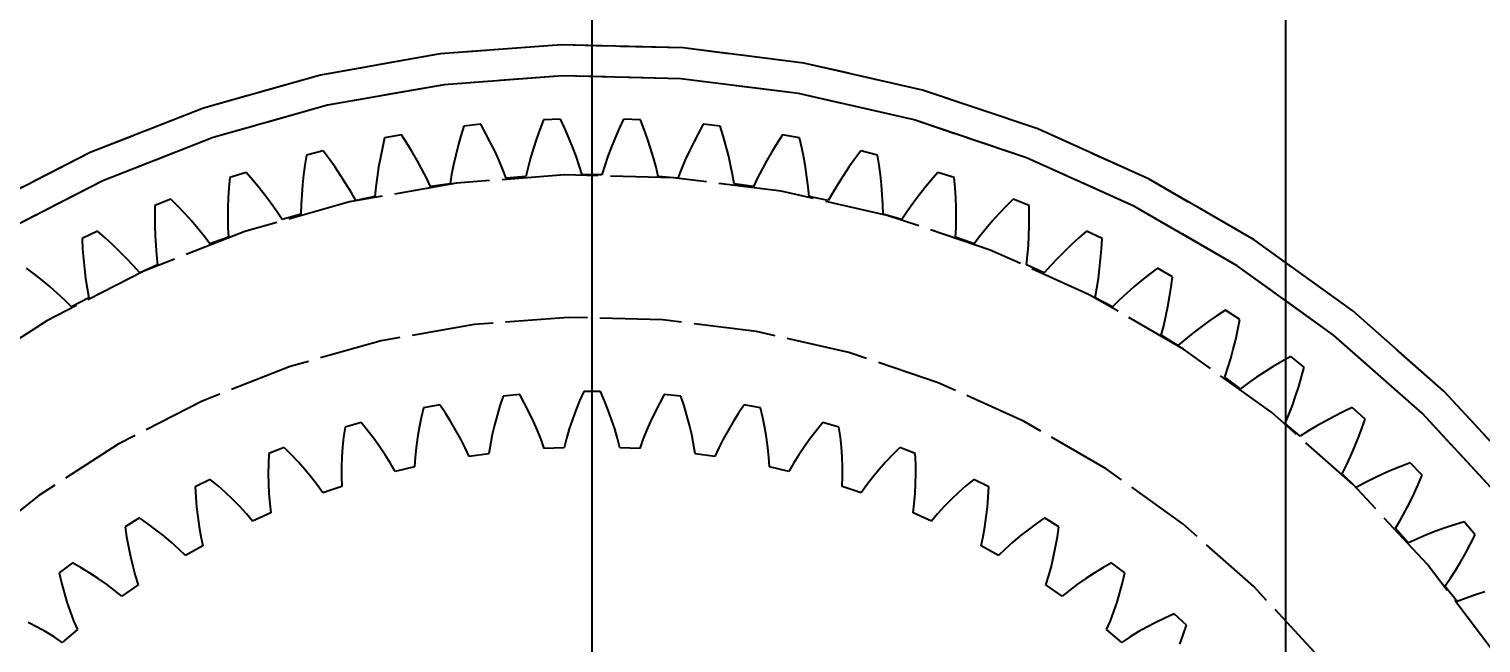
# Model space of a CAD drawing. Header units: millimetres. Extents: x -9 to 221, y -53 to 198.
# Drawn here: x 13.89 to 43.19, y 160.25 to 172.64 of the extents above; entities that cross this region are included whole.
import ezdxf

# ---------------------------------------------------------------- set-up
doc = ezdxf.new("R2010")
doc.units = ezdxf.units.MM
doc.linetypes.add('DASHED', pattern=[1.524, 1.27, -0.254])
for name, color, linetype in [('DIMS', 3, 'CONTINUOUS'), ('HIDDEN', 8, 'DASHED'), ('VISIBLE', 7, 'CONTINUOUS')]:
    doc.layers.add(name, color=color, linetype=linetype)
doc.styles.add('OpenSansCondensed-Light', font='OpenSansCondensed-Light.ttf')
doc.dimstyles.new('EZDXF', dxfattribs={"dimtxt": 0.25, "dimasz": 0.175, "dimexe": 0.375, "dimexo": 0.125, "dimgap": 0.1, "dimtad": 1, "dimlfac": 100, "dimzin": 12, "dimdsep": 46, "dimtxsty": 'OpenSansCondensed-Light', "dimblk": 'ARCHTICK', "dimcen": 2.5, "dimazin": 3, "dimtfac": 0.5, "dimtmove": 2, "dimatfit": 3})

# ---------------------------------------------------------------- blocks, each defined once
blk = doc.blocks.new('_ARCHTICK')
at = {"color": 0, "linetype": 'BYBLOCK', "const_width": 0.15}
blk.add_lwpolyline([(-0.5, -0.5), (0.5, 0.5)], dxfattribs=at)

msp = doc.modelspace()

# ---------------------------------------------------------------- linework, layer by layer
at = {"layer": 'HIDDEN'}
for points in [[(49.875, 147.7), (49.75263, 150.15186), (49.38675, 152.57935), (48.78098, 154.95835), (47.94135, 157.26521), (46.87621, 159.477), (45.59613, 161.57176), (44.11384, 163.52864), (42.44408, 165.32822), (40.60344, 166.9526), (38.6102, 168.38564), (36.48419, 169.61309), (34.24652, 170.62277), (31.91945, 171.40462), (29.52609, 171.95089), (27.09023, 172.25614), (24.63608, 172.31735), (22.18804, 172.13389), (19.77042, 171.7076), (17.40727, 171.04271), (15.12206, 170.14583), (12.9375, 169.02588)], [(49.25, 147.7), (49.13074, 150.08963), (48.77414, 152.45551), (48.18375, 154.77412), (47.36543, 157.02244), (46.32732, 159.1781), (45.07973, 161.21968), (43.63507, 163.1269), (42.00768, 164.8808), (40.21376, 166.46396), (38.27111, 167.86062), (36.19906, 169.05692), (34.01818, 170.04097), (31.75017, 170.80298), (29.41756, 171.33539), (27.04352, 171.63289), (24.65166, 171.69254), (22.26575, 171.51374), (19.9095, 171.09827), (17.60632, 170.45026), (15.37911, 169.57614), (13.25, 168.48461)], [(49.25, 147.7), (49.13074, 150.08963), (48.77414, 152.45551), (48.18375, 154.77412), (47.36543, 157.02244), (46.32732, 159.1781), (45.07973, 161.21968), (43.63507, 163.1269), (42.00768, 164.8808), (40.21376, 166.46396), (38.27111, 167.86062), (36.19906, 169.05692), (34.01818, 170.04097), (31.75017, 170.80298), (29.41756, 171.33539), (27.04352, 171.63289), (24.65166, 171.69254), (22.26575, 171.51374), (19.9095, 171.09827), (17.60632, 170.45026), (15.37911, 169.57614), (13.25, 168.48461)], [(49.25, 147.7), (49.13074, 150.08963), (48.77414, 152.45551), (48.18375, 154.77412), (47.36543, 157.02244), (46.32732, 159.1781), (45.07973, 161.21968), (43.63507, 163.1269), (42.00768, 164.8808), (40.21376, 166.46396), (38.27111, 167.86062), (36.19906, 169.05692), (34.01818, 170.04097), (31.75017, 170.80298), (29.41756, 171.33539), (27.04352, 171.63289), (24.65166, 171.69254), (22.26575, 171.51374), (19.9095, 171.09827), (17.60632, 170.45026), (15.37911, 169.57614), (13.25, 168.48461)], [(22.66074, 170.67959), (22.6016, 170.48409)], [(22.66074, 170.67959), (22.6016, 170.48409)], [(23.00496, 170.71576), (22.66074, 170.67959)], [(23.00496, 170.71576), (22.66074, 170.67959)], [(23.10344, 170.53684), (23.00496, 170.71576)], [(23.10344, 170.53684), (23.00496, 170.71576)], [(24.19739, 170.61334), (24.12971, 170.4224)], [(24.19739, 170.61334), (24.12971, 170.4224)], [(24.27002, 170.80423), (24.19739, 170.61334)], [(24.27002, 170.80423), (24.19739, 170.61334)], [(24.61592, 170.81631), (24.27002, 170.80423)], [(24.61592, 170.81631), (24.27002, 170.80423)], [(24.70169, 170.63095), (24.61592, 170.81631)], [(24.70169, 170.63095), (24.61592, 170.81631)], [(24.78253, 170.4452), (24.70169, 170.63095)], [(24.78253, 170.4452), (24.70169, 170.63095)], [(25.79831, 170.63095), (25.71747, 170.4452)], [(25.79831, 170.63095), (25.71747, 170.4452)], [(25.88408, 170.81631), (25.79831, 170.63095)], [(25.88408, 170.81631), (25.79831, 170.63095)], [(26.22998, 170.80423), (25.88408, 170.81631)], [(26.22998, 170.80423), (25.88408, 170.81631)], [(26.30261, 170.61334), (26.22998, 170.80423)], [(26.30261, 170.61334), (26.22998, 170.80423)], [(26.37029, 170.4224), (26.30261, 170.61334)], [(26.37029, 170.4224), (26.30261, 170.61334)], [(27.49504, 170.71576), (27.39656, 170.53684)], [(27.49504, 170.71576), (27.39656, 170.53684)], [(27.83926, 170.67959), (27.49504, 170.71576)], [(27.83926, 170.67959), (27.49504, 170.71576)], [(27.8984, 170.48409), (27.83926, 170.67959)], [(27.8984, 170.48409), (27.83926, 170.67959)], [(21.06407, 170.44299), (21.01872, 170.24385)], [(21.06407, 170.44299), (21.01872, 170.24385)], [(21.40493, 170.50309), (21.06407, 170.44299)], [(21.40493, 170.50309), (21.06407, 170.44299)], [(21.51565, 170.33147), (21.40493, 170.50309)], [(21.51565, 170.33147), (21.40493, 170.50309)], [(21.62156, 170.15878), (21.51565, 170.33147)], [(21.62156, 170.15878), (21.51565, 170.33147)], [(22.5474, 170.2889), (22.49832, 170.09408)], [(22.5474, 170.2889), (22.49832, 170.09408)], [(22.6016, 170.48409), (22.5474, 170.2889)], [(22.6016, 170.48409), (22.5474, 170.2889)], [(23.19704, 170.35718), (23.10344, 170.53684)], [(23.19704, 170.35718), (23.10344, 170.53684)], [(23.28556, 170.17682), (23.19704, 170.35718)], [(23.28556, 170.17682), (23.19704, 170.35718)], [(24.12971, 170.4224), (24.06715, 170.23147)], [(24.12971, 170.4224), (24.06715, 170.23147)], [(24.85825, 170.2591), (24.78253, 170.4452)], [(24.85825, 170.2591), (24.78253, 170.4452)], [(24.92863, 170.07269), (24.85825, 170.2591)], [(24.92863, 170.07269), (24.85825, 170.2591)], [(25.64175, 170.2591), (25.57137, 170.07269)], [(25.64175, 170.2591), (25.57137, 170.07269)], [(25.71747, 170.4452), (25.64175, 170.2591)], [(25.71747, 170.4452), (25.64175, 170.2591)], [(26.43285, 170.23147), (26.37029, 170.4224)], [(26.43285, 170.23147), (26.37029, 170.4224)], [(27.30296, 170.35718), (27.21444, 170.17682)], [(27.30296, 170.35718), (27.21444, 170.17682)], [(27.39656, 170.53684), (27.30296, 170.35718)], [(27.39656, 170.53684), (27.30296, 170.35718)], [(27.9526, 170.2889), (27.8984, 170.48409)], [(27.9526, 170.2889), (27.8984, 170.48409)], [(28.00168, 170.09408), (27.9526, 170.2889)], [(28.00168, 170.09408), (27.9526, 170.2889)], [(28.98435, 170.33147), (28.87844, 170.15878)], [(28.98435, 170.33147), (28.87844, 170.15878)], [(29.09507, 170.50309), (28.98435, 170.33147)], [(29.09507, 170.50309), (28.98435, 170.33147)], [(29.43593, 170.44299), (29.09507, 170.50309)], [(29.43593, 170.44299), (29.09507, 170.50309)], [(29.48128, 170.24385), (29.43593, 170.44299)], [(29.48128, 170.24385), (29.43593, 170.44299)], [(19.4878, 170.09559), (19.45644, 169.89377)], [(19.4878, 170.09559), (19.45644, 169.89377)], [(19.82363, 170.17933), (19.4878, 170.09559)], [(19.82363, 170.17933), (19.4878, 170.09559)], [(19.94606, 170.01585), (19.82363, 170.17933)], [(19.94606, 170.01585), (19.82363, 170.17933)], [(20.06375, 169.85097), (19.94606, 170.01585)], [(20.06375, 169.85097), (19.94606, 170.01585)], [(20.97826, 170.04535), (20.94289, 169.84758)], [(20.97826, 170.04535), (20.94289, 169.84758)], [(21.01872, 170.24385), (20.97826, 170.04535)], [(21.01872, 170.24385), (20.97826, 170.04535)], [(21.72244, 169.98503), (21.62156, 170.15878)], [(21.72244, 169.98503), (21.62156, 170.15878)], [(21.81808, 169.81024), (21.72244, 169.98503)], [(21.81808, 169.81024), (21.72244, 169.98503)], [(22.49832, 170.09408), (22.45457, 169.89969)], [(22.49832, 170.09408), (22.45457, 169.89969)], [(23.36877, 169.99578), (23.28556, 170.17682)], [(23.36877, 169.99578), (23.28556, 170.17682)], [(23.44639, 169.81407), (23.36877, 169.99578)], [(23.44639, 169.81407), (23.36877, 169.99578)], [(24.00995, 170.04061), (23.95838, 169.84987)], [(24.00995, 170.04061), (23.95838, 169.84987)], [(24.06715, 170.23147), (24.00995, 170.04061)], [(24.06715, 170.23147), (24.00995, 170.04061)], [(24.99338, 169.88602), (24.92863, 170.07269)], [(24.99338, 169.88602), (24.92863, 170.07269)], [(25.57137, 170.07269), (25.50662, 169.88602)], [(25.57137, 170.07269), (25.50662, 169.88602)], [(26.49005, 170.04061), (26.43285, 170.23147)], [(26.49005, 170.04061), (26.43285, 170.23147)], [(26.54162, 169.84987), (26.49005, 170.04061)], [(26.54162, 169.84987), (26.49005, 170.04061)], [(27.13123, 169.99578), (27.05361, 169.81407)], [(27.13123, 169.99578), (27.05361, 169.81407)], [(27.21444, 170.17682), (27.13123, 169.99578)], [(27.21444, 170.17682), (27.13123, 169.99578)], [(28.04543, 169.89969), (28.00168, 170.09408)], [(28.04543, 169.89969), (28.00168, 170.09408)], [(28.77756, 169.98503), (28.68192, 169.81024)], [(28.77756, 169.98503), (28.68192, 169.81024)], [(28.87844, 170.15878), (28.77756, 169.98503)], [(28.87844, 170.15878), (28.77756, 169.98503)], [(29.52174, 170.04535), (29.48128, 170.24385)], [(29.52174, 170.04535), (29.48128, 170.24385)], [(29.55711, 169.84758), (29.52174, 170.04535)], [(29.55711, 169.84758), (29.52174, 170.04535)], [(30.55394, 170.01585), (30.43625, 169.85097)], [(30.55394, 170.01585), (30.43625, 169.85097)], [(30.67637, 170.17933), (30.55394, 170.01585)], [(30.67637, 170.17933), (30.55394, 170.01585)], [(31.0122, 170.09559), (30.67637, 170.17933)], [(31.0122, 170.09559), (30.67637, 170.17933)], [(31.04356, 169.89377), (31.0122, 170.09559)], [(31.04356, 169.89377), (31.0122, 170.09559)], [(47.25, 147.7), (47.14068, 149.89049), (46.81379, 152.05922), (46.2726, 154.18461), (45.52248, 156.24557), (44.57087, 158.22159), (43.42725, 160.09304), (42.10298, 161.84133), (40.61121, 163.44907), (38.96678, 164.90029), (37.18602, 166.18057), (35.28663, 167.27718), (33.2875, 168.17922), (31.20849, 168.87773), (29.07026, 169.36577), (26.89406, 169.63848), (24.70152, 169.69316), (22.51444, 169.52926), (20.35454, 169.14841), (18.24329, 168.5544), (16.20168, 167.75313), (14.25, 166.75256), (12.40764, 165.56264)], [(47.25, 147.7), (47.14068, 149.89049), (46.81379, 152.05922), (46.2726, 154.18461), (45.52248, 156.24557), (44.57087, 158.22159), (43.42725, 160.09304), (42.10298, 161.84133), (40.61121, 163.44907), (38.96678, 164.90029), (37.18602, 166.18057), (35.28663, 167.27718), (33.2875, 168.17922), (31.20849, 168.87773), (29.07026, 169.36577), (26.89406, 169.63848), (24.70152, 169.69316), (22.51444, 169.52926), (20.35454, 169.14841), (18.24329, 168.5544), (16.20168, 167.75313), (14.25, 166.75256), (12.40764, 165.56264)], [(18.26877, 169.74604), (17.9396, 169.63909)], [(18.26877, 169.74604), (17.9396, 169.63909)], [(18.4023, 169.5915), (18.26877, 169.74604)], [(18.4023, 169.5915), (18.26877, 169.74604)], [(19.42994, 169.69294), (19.40844, 169.49318)], [(19.42994, 169.69294), (19.40844, 169.49318)], [(19.45644, 169.89377), (19.42994, 169.69294)], [(19.45644, 169.89377), (19.42994, 169.69294)], [(20.17651, 169.68468), (20.06375, 169.85097)], [(20.17651, 169.68468), (20.06375, 169.85097)], [(20.28411, 169.51698), (20.17651, 169.68468)], [(20.28411, 169.51698), (20.17651, 169.68468)], [(20.94289, 169.84758), (20.9128, 169.65061)], [(20.94289, 169.84758), (20.9128, 169.65061)], [(21.90818, 169.63439), (21.81808, 169.81024)], [(21.90818, 169.63439), (21.81808, 169.81024)], [(22.41642, 169.70582), (22.38425, 169.51255)], [(22.41642, 169.70582), (22.38425, 169.51255)], [(22.45457, 169.89969), (22.41642, 169.70582)], [(22.45457, 169.89969), (22.41642, 169.70582)], [(23.51804, 169.63172), (23.44639, 169.81407)], [(23.51804, 169.63172), (23.44639, 169.81407)], [(23.95838, 169.84987), (23.9128, 169.65932)], [(23.95838, 169.84987), (23.9128, 169.65932)], [(25.05214, 169.69911), (24.99338, 169.88602)], [(25.05214, 169.69911), (24.99338, 169.88602)], [(25.44786, 169.69911), (25.05214, 169.69911)], [(25.44786, 169.69911), (25.05214, 169.69911)], [(25.50662, 169.88602), (25.44786, 169.69911)], [(25.50662, 169.88602), (25.44786, 169.69911)], [(26.5872, 169.65932), (26.54162, 169.84987)], [(26.5872, 169.65932), (26.54162, 169.84987)], [(27.05361, 169.81407), (26.98196, 169.63172)], [(27.05361, 169.81407), (26.98196, 169.63172)], [(28.08358, 169.70582), (28.04543, 169.89969)], [(28.08358, 169.70582), (28.04543, 169.89969)], [(28.11575, 169.51255), (28.08358, 169.70582)], [(28.11575, 169.51255), (28.08358, 169.70582)], [(28.68192, 169.81024), (28.59182, 169.63439)], [(28.68192, 169.81024), (28.59182, 169.63439)], [(29.5872, 169.65061), (29.55711, 169.84758)], [(29.5872, 169.65061), (29.55711, 169.84758)], [(30.32349, 169.68468), (30.21589, 169.51698)], [(30.32349, 169.68468), (30.21589, 169.51698)], [(30.43625, 169.85097), (30.32349, 169.68468)], [(30.43625, 169.85097), (30.32349, 169.68468)], [(31.07006, 169.69294), (31.04356, 169.89377)], [(31.07006, 169.69294), (31.04356, 169.89377)], [(31.09156, 169.49318), (31.07006, 169.69294)], [(31.09156, 169.49318), (31.07006, 169.69294)], [(32.23123, 169.74604), (32.0977, 169.5915)], [(32.23123, 169.74604), (32.0977, 169.5915)], [(32.5604, 169.63909), (32.23123, 169.74604)], [(32.5604, 169.63909), (32.23123, 169.74604)], [(17.9224, 169.43557), (17.90996, 169.23338)], [(17.9224, 169.43557), (17.90996, 169.23338)], [(17.9396, 169.63909), (17.9224, 169.43557)], [(17.9396, 169.63909), (17.9224, 169.43557)], [(18.53121, 169.43523), (18.4023, 169.5915)], [(18.53121, 169.43523), (18.4023, 169.5915)], [(18.6553, 169.27722), (18.53121, 169.43523)], [(18.6553, 169.27722), (18.53121, 169.43523)], [(19.40844, 169.49318), (19.39217, 169.29459)], [(19.40844, 169.49318), (19.39217, 169.29459)], [(20.38626, 169.34784), (20.28411, 169.51698)], [(20.38626, 169.34784), (20.28411, 169.51698)], [(20.88828, 169.45455), (20.86967, 169.25952)], [(20.88828, 169.45455), (20.86967, 169.25952)], [(20.9128, 169.65061), (20.88828, 169.45455)], [(20.9128, 169.65061), (20.88828, 169.45455)], [(21.99238, 169.45748), (21.90818, 169.63439)], [(21.99238, 169.45748), (21.90818, 169.63439)], [(22.38425, 169.51255), (21.99238, 169.45748)], [(22.38425, 169.51255), (21.99238, 169.45748)], [(23.9128, 169.65932), (23.51804, 169.63172)], [(23.9128, 169.65932), (23.51804, 169.63172)], [(26.98196, 169.63172), (26.5872, 169.65932)], [(26.98196, 169.63172), (26.5872, 169.65932)], [(28.50762, 169.45748), (28.11575, 169.51255)], [(28.50762, 169.45748), (28.11575, 169.51255)], [(28.59182, 169.63439), (28.50762, 169.45748)], [(28.59182, 169.63439), (28.50762, 169.45748)], [(29.61172, 169.45455), (29.5872, 169.65061)], [(29.61172, 169.45455), (29.5872, 169.65061)], [(29.63033, 169.25952), (29.61172, 169.45455)], [(29.63033, 169.25952), (29.61172, 169.45455)], [(30.21589, 169.51698), (30.11374, 169.34784)], [(30.21589, 169.51698), (30.11374, 169.34784)], [(31.10783, 169.29459), (31.09156, 169.49318)], [(31.10783, 169.29459), (31.09156, 169.49318)], [(31.96879, 169.43523), (31.8447, 169.27722)], [(31.96879, 169.43523), (31.8447, 169.27722)], [(32.0977, 169.5915), (31.96879, 169.43523)], [(32.0977, 169.5915), (31.96879, 169.43523)], [(32.5776, 169.43557), (32.5604, 169.63909)], [(32.5776, 169.43557), (32.5604, 169.63909)], [(32.59004, 169.23338), (32.5776, 169.43557)], [(32.59004, 169.23338), (32.5776, 169.43557)], [(16.42701, 169.0757), (16.42405, 168.87148)], [(16.42701, 169.0757), (16.42405, 168.87148)], [(16.74792, 169.20535), (16.42701, 169.0757)], [(16.74792, 169.20535), (16.42701, 169.0757)], [(16.89191, 169.06051), (16.74792, 169.20535)], [(16.89191, 169.06051), (16.74792, 169.20535)], [(17.90996, 169.23338), (17.90246, 169.0326)], [(17.90996, 169.23338), (17.90246, 169.0326)], [(18.77433, 169.11743), (18.6553, 169.27722)], [(18.77433, 169.11743), (18.6553, 169.27722)], [(18.88803, 168.95583), (18.77433, 169.11743)], [(18.88803, 168.95583), (18.77433, 169.11743)], [(19.38138, 169.0973), (19.37642, 168.90144)], [(19.38138, 169.0973), (19.37642, 168.90144)], [(19.39217, 169.29459), (19.38138, 169.0973)], [(19.39217, 169.29459), (19.38138, 169.0973)], [(20.48259, 169.17724), (20.38626, 169.34784)], [(20.48259, 169.17724), (20.38626, 169.34784)], [(20.86967, 169.25952), (20.48259, 169.17724)], [(20.86967, 169.25952), (20.48259, 169.17724)], [(30.01741, 169.17724), (29.63033, 169.25952)], [(30.01741, 169.17724), (29.63033, 169.25952)], [(30.11374, 169.34784), (30.01741, 169.17724)], [(30.11374, 169.34784), (30.01741, 169.17724)], [(31.11862, 169.0973), (31.10783, 169.29459)], [(31.11862, 169.0973), (31.10783, 169.29459)], [(31.12358, 168.90144), (31.11862, 169.0973)], [(31.12358, 168.90144), (31.11862, 169.0973)], [(31.72567, 169.11743), (31.61197, 168.95583)], [(31.72567, 169.11743), (31.61197, 168.95583)], [(31.8447, 169.27722), (31.72567, 169.11743)], [(31.8447, 169.27722), (31.72567, 169.11743)], [(32.59754, 169.0326), (32.59004, 169.23338)], [(32.59754, 169.0326), (32.59004, 169.23338)], [(33.75208, 169.20535), (33.60809, 169.06051)], [(33.75208, 169.20535), (33.60809, 169.06051)], [(34.07299, 169.0757), (33.75208, 169.20535)], [(34.07299, 169.0757), (33.75208, 169.20535)], [(34.07595, 168.87148), (34.07299, 169.0757)], [(34.07595, 168.87148), (34.07299, 169.0757)], [(16.42405, 168.87148), (16.42575, 168.66891)], [(16.42405, 168.87148), (16.42575, 168.66891)], [(17.0314, 168.91361), (16.89191, 169.06051)], [(17.0314, 168.91361), (16.89191, 169.06051)], [(17.16621, 168.76463), (17.0314, 168.91361)], [(17.16621, 168.76463), (17.0314, 168.91361)], [(17.90246, 169.0326), (17.90008, 168.83337)], [(17.90246, 169.0326), (17.90008, 168.83337)], [(17.90008, 168.83337), (17.90308, 168.6358)], [(17.90008, 168.83337), (17.90308, 168.6358)], [(18.99602, 168.79236), (18.88803, 168.95583)], [(18.99602, 168.79236), (18.88803, 168.95583)], [(19.37642, 168.90144), (18.99602, 168.79236)], [(19.37642, 168.90144), (18.99602, 168.79236)], [(31.50398, 168.79236), (31.12358, 168.90144)], [(31.50398, 168.79236), (31.12358, 168.90144)], [(31.61197, 168.95583), (31.50398, 168.79236)], [(31.61197, 168.95583), (31.50398, 168.79236)], [(32.59692, 168.6358), (32.59992, 168.83337)], [(32.59692, 168.6358), (32.59992, 168.83337)], [(32.59992, 168.83337), (32.59754, 169.0326)], [(32.59992, 168.83337), (32.59754, 169.0326)], [(33.4686, 168.91361), (33.33379, 168.76463)], [(33.4686, 168.91361), (33.33379, 168.76463)], [(33.60809, 169.06051), (33.4686, 168.91361)], [(33.60809, 169.06051), (33.4686, 168.91361)], [(34.07425, 168.66891), (34.07595, 168.87148)], [(34.07425, 168.66891), (34.07595, 168.87148)], [(15.26849, 168.55989), (14.95741, 168.40817)], [(15.26849, 168.55989), (14.95741, 168.40817)], [(15.42224, 168.42544), (15.26849, 168.55989)], [(15.42224, 168.42544), (15.26849, 168.55989)], [(16.42575, 168.66891), (16.43227, 168.4681)], [(16.42575, 168.66891), (16.43227, 168.4681)], [(17.2961, 168.61354), (17.16621, 168.76463)], [(17.2961, 168.61354), (17.16621, 168.76463)], [(17.42079, 168.46027), (17.2961, 168.61354)], [(17.42079, 168.46027), (17.2961, 168.61354)], [(17.90308, 168.6358), (17.91179, 168.44008)], [(17.90308, 168.6358), (17.91179, 168.44008)], [(32.58821, 168.44008), (32.59692, 168.6358)], [(32.58821, 168.44008), (32.59692, 168.6358)], [(33.2039, 168.61354), (33.07921, 168.46027)], [(33.2039, 168.61354), (33.07921, 168.46027)], [(33.33379, 168.76463), (33.2039, 168.61354)], [(33.33379, 168.76463), (33.2039, 168.61354)], [(34.06773, 168.4681), (34.07425, 168.66891)], [(34.06773, 168.4681), (34.07425, 168.66891)], [(35.23151, 168.55989), (35.07776, 168.42544)], [(35.23151, 168.55989), (35.07776, 168.42544)], [(35.54259, 168.40817), (35.23151, 168.55989)], [(35.54259, 168.40817), (35.23151, 168.55989)], [(14.95741, 168.40817), (14.9687, 168.20424)], [(14.95741, 168.40817), (14.9687, 168.20424)], [(14.9687, 168.20424), (14.98453, 168.00228)], [(14.9687, 168.20424), (14.98453, 168.00228)], [(15.57164, 168.28863), (15.42224, 168.42544)], [(15.57164, 168.28863), (15.42224, 168.42544)], [(15.71651, 168.14942), (15.57164, 168.28863)], [(15.71651, 168.14942), (15.57164, 168.28863)], [(16.43227, 168.4681), (16.44379, 168.26918)], [(16.43227, 168.4681), (16.44379, 168.26918)], [(16.44379, 168.26918), (16.46057, 168.07231)], [(16.44379, 168.26918), (16.46057, 168.07231)], [(17.53993, 168.30473), (17.42079, 168.46027)], [(17.53993, 168.30473), (17.42079, 168.46027)], [(17.91179, 168.44008), (17.53993, 168.30473)], [(17.91179, 168.44008), (17.53993, 168.30473)], [(32.96007, 168.30473), (32.58821, 168.44008)], [(32.96007, 168.30473), (32.58821, 168.44008)], [(33.07921, 168.46027), (32.96007, 168.30473)], [(33.07921, 168.46027), (32.96007, 168.30473)], [(34.03943, 168.07231), (34.05621, 168.26918)], [(34.03943, 168.07231), (34.05621, 168.26918)], [(34.05621, 168.26918), (34.06773, 168.4681)], [(34.05621, 168.26918), (34.06773, 168.4681)], [(34.92836, 168.28863), (34.78349, 168.14942)], [(34.92836, 168.28863), (34.78349, 168.14942)], [(35.07776, 168.42544), (34.92836, 168.28863)], [(35.07776, 168.42544), (34.92836, 168.28863)], [(35.51547, 168.00228), (35.5313, 168.20424)], [(35.51547, 168.00228), (35.5313, 168.20424)], [(35.5313, 168.20424), (35.54259, 168.40817)], [(35.5313, 168.20424), (35.54259, 168.40817)], [(14.98453, 168.00228), (15.00504, 167.80242)], [(14.98453, 168.00228), (15.00504, 167.80242)], [(15.85662, 168.00776), (15.71651, 168.14942)], [(15.85662, 168.00776), (15.71651, 168.14942)], [(15.9917, 167.86356), (15.85662, 168.00776)], [(15.9917, 167.86356), (15.85662, 168.00776)], [(16.46057, 168.07231), (16.48291, 167.87767)], [(16.46057, 168.07231), (16.48291, 167.87767)], [(34.01709, 167.87767), (34.03943, 168.07231)], [(34.01709, 167.87767), (34.03943, 168.07231)], [(34.64338, 168.00776), (34.5083, 167.86356)], [(34.64338, 168.00776), (34.5083, 167.86356)], [(34.78349, 168.14942), (34.64338, 168.00776)], [(34.78349, 168.14942), (34.64338, 168.00776)], [(35.49496, 167.80242), (35.51547, 168.00228)], [(35.49496, 167.80242), (35.51547, 168.00228)], [(14.00044, 167.68941), (13.8377, 167.81281)], [(14.00044, 167.68941), (13.8377, 167.81281)], [(14.15902, 167.56335), (14.00044, 167.68941)], [(14.15902, 167.56335), (14.00044, 167.68941)], [(15.00504, 167.80242), (15.03041, 167.60479)], [(15.00504, 167.80242), (15.03041, 167.60479)], [(16.1214, 167.71671), (15.9917, 167.86356)], [(16.1214, 167.71671), (15.9917, 167.86356)], [(16.48291, 167.87767), (16.1214, 167.71671)], [(16.48291, 167.87767), (16.1214, 167.71671)], [(34.3786, 167.71671), (34.01709, 167.87767)], [(34.3786, 167.71671), (34.01709, 167.87767)], [(34.5083, 167.86356), (34.3786, 167.71671)], [(34.5083, 167.86356), (34.3786, 167.71671)], [(35.46959, 167.60479), (35.49496, 167.80242)], [(35.46959, 167.60479), (35.49496, 167.80242)], [(36.49956, 167.68941), (36.34098, 167.56335)], [(36.49956, 167.68941), (36.34098, 167.56335)], [(36.6623, 167.81281), (36.49956, 167.68941)], [(36.6623, 167.81281), (36.49956, 167.68941)], [(36.96205, 167.63975), (36.6623, 167.81281)], [(36.96205, 167.63975), (36.6623, 167.81281)], [(36.93656, 167.4371), (36.96205, 167.63975)], [(36.93656, 167.4371), (36.96205, 167.63975)], [(14.31325, 167.43459), (14.15902, 167.56335)], [(14.31325, 167.43459), (14.15902, 167.56335)], [(14.4629, 167.30304), (14.31325, 167.43459)], [(14.4629, 167.30304), (14.31325, 167.43459)], [(15.03041, 167.60479), (15.06088, 167.40956)], [(15.03041, 167.60479), (15.06088, 167.40956)], [(15.06088, 167.40956), (15.09675, 167.21695)], [(15.06088, 167.40956), (15.09675, 167.21695)], [(35.40325, 167.21695), (35.43912, 167.40956)], [(35.40325, 167.21695), (35.43912, 167.40956)], [(35.43912, 167.40956), (35.46959, 167.60479)], [(35.43912, 167.40956), (35.46959, 167.60479)], [(36.18675, 167.43459), (36.0371, 167.30304)], [(36.18675, 167.43459), (36.0371, 167.30304)], [(36.34098, 167.56335), (36.18675, 167.43459)], [(36.34098, 167.56335), (36.18675, 167.43459)], [(36.90668, 167.23674), (36.93656, 167.4371)], [(36.90668, 167.23674), (36.93656, 167.4371)], [(14.60772, 167.16861), (14.4629, 167.30304)], [(14.60772, 167.16861), (14.4629, 167.30304)], [(14.74734, 167.03117), (14.60772, 167.16861)], [(14.74734, 167.03117), (14.60772, 167.16861)], [(15.09675, 167.21695), (14.74734, 167.03117)], [(15.09675, 167.21695), (14.74734, 167.03117)], [(35.75266, 167.03117), (35.40325, 167.21695)], [(35.75266, 167.03117), (35.40325, 167.21695)], [(35.89228, 167.16861), (35.75266, 167.03117)], [(35.89228, 167.16861), (35.75266, 167.03117)], [(36.0371, 167.30304), (35.89228, 167.16861)], [(36.0371, 167.30304), (35.89228, 167.16861)], [(36.83318, 166.84342), (36.87228, 167.0388)], [(36.83318, 166.84342), (36.87228, 167.0388)], [(36.87228, 167.0388), (36.90668, 167.23674)], [(36.87228, 167.0388), (36.90668, 167.23674)], [(44.375, 147.7), (44.27996, 149.60424), (43.9958, 151.48954), (43.52533, 153.33719), (42.87323, 155.12882), (42.04599, 156.84661), (41.05182, 158.4735), (39.9006, 159.99331), (38.60378, 161.39095), (37.17424, 162.65253), (35.6262, 163.7655), (33.97503, 164.7188), (32.23715, 165.50296), (30.42982, 166.11019), (28.57102, 166.53445), (26.67921, 166.77152), (24.7732, 166.81906), (22.87193, 166.67657), (20.99429, 166.3455), (19.15894, 165.82911), (17.38413, 165.13255), (15.6875, 164.26274), (14.0859, 163.22831), (12.59526, 162.03957)], [(44.375, 147.7), (44.27996, 149.60424), (43.9958, 151.48954), (43.52533, 153.33719), (42.87323, 155.12882), (42.04599, 156.84661), (41.05182, 158.4735), (39.9006, 159.99331), (38.60378, 161.39095), (37.17424, 162.65253), (35.6262, 163.7655), (33.97503, 164.7188), (32.23715, 165.50296), (30.42982, 166.11019), (28.57102, 166.53445), (26.67921, 166.77152), (24.7732, 166.81906), (22.87193, 166.67657), (20.99429, 166.3455), (19.15894, 165.82911), (17.38413, 165.13255), (15.6875, 164.26274), (14.0859, 163.22831), (12.59526, 162.03957)], [(36.78917, 166.6508), (36.83318, 166.84342)], [(36.78917, 166.6508), (36.83318, 166.84342)], [(37.69956, 166.7413), (37.53672, 166.62361)], [(37.69956, 166.7413), (37.53672, 166.62361)], [(37.86654, 166.85598), (37.69956, 166.7413)], [(37.86654, 166.85598), (37.69956, 166.7413)], [(38.0375, 166.96773), (37.86654, 166.85598)], [(38.0375, 166.96773), (37.86654, 166.85598)], [(38.32444, 166.77418), (38.0375, 166.96773)], [(38.32444, 166.77418), (38.0375, 166.96773)], [(38.28488, 166.57381), (38.32444, 166.77418)], [(38.28488, 166.57381), (38.32444, 166.77418)], [(36.73995, 166.46116), (36.78917, 166.6508)], [(36.73995, 166.46116), (36.78917, 166.6508)], [(37.07555, 166.25145), (36.73995, 166.46116)], [(37.07555, 166.25145), (36.73995, 166.46116)], [(37.37826, 166.50282), (37.22442, 166.37882)], [(37.37826, 166.50282), (37.22442, 166.37882)], [(37.53672, 166.62361), (37.37826, 166.50282)], [(37.53672, 166.62361), (37.37826, 166.50282)], [(38.2411, 166.37602), (38.28488, 166.57381)], [(38.2411, 166.37602), (38.28488, 166.57381)], [(37.22442, 166.37882), (37.07555, 166.25145)], [(37.22442, 166.37882), (37.07555, 166.25145)], [(38.14034, 165.98878), (38.19297, 166.18096)], [(38.14034, 165.98878), (38.19297, 166.18096)], [(38.19297, 166.18096), (38.2411, 166.37602)], [(38.19297, 166.18096), (38.2411, 166.37602)], [(38.083, 165.7997), (38.14034, 165.98878)], [(38.083, 165.7997), (38.14034, 165.98878)], [(39.17206, 165.92924), (38.99748, 165.82648)], [(39.17206, 165.92924), (38.99748, 165.82648)], [(39.3504, 166.02878), (39.17206, 165.92924)], [(39.3504, 166.02878), (39.17206, 165.92924)], [(39.62314, 165.81569), (39.3504, 166.02878)], [(39.62314, 165.81569), (39.3504, 166.02878)], [(38.02068, 165.61396), (38.083, 165.7997)], [(38.02068, 165.61396), (38.083, 165.7997)], [(38.34083, 165.38135), (38.02068, 165.61396)], [(38.34083, 165.38135), (38.02068, 165.61396)], [(38.66033, 165.61099), (38.49822, 165.49803)], [(38.66033, 165.61099), (38.49822, 165.49803)], [(38.82684, 165.72043), (38.66033, 165.61099)], [(38.82684, 165.72043), (38.66033, 165.61099)], [(38.99748, 165.82648), (38.82684, 165.72043)], [(38.99748, 165.82648), (38.82684, 165.72043)], [(39.51223, 165.42432), (39.5697, 165.61857)], [(39.51223, 165.42432), (39.5697, 165.61857)], [(39.5697, 165.61857), (39.62314, 165.81569)], [(39.5697, 165.61857), (39.62314, 165.81569)], [(25.08201, 165.3242), (24.99951, 165.1357)], [(25.08201, 165.3242), (24.99951, 165.1357)], [(25.41799, 165.3242), (25.08201, 165.3242)], [(25.41799, 165.3242), (25.08201, 165.3242)], [(25.50049, 165.1357), (25.41799, 165.3242)], [(25.50049, 165.1357), (25.41799, 165.3242)], [(38.49822, 165.49803), (38.34083, 165.38135)], [(38.49822, 165.49803), (38.34083, 165.38135)], [(39.45061, 165.23308), (39.51223, 165.42432)], [(39.45061, 165.23308), (39.51223, 165.42432)], [(21.84643, 164.99325), (21.79997, 164.7928)], [(21.84643, 164.99325), (21.79997, 164.7928)], [(22.17669, 165.05498), (21.84643, 164.99325)], [(22.17669, 165.05498), (21.84643, 164.99325)], [(22.29243, 164.88485), (22.17669, 165.05498)], [(22.29243, 164.88485), (22.17669, 165.05498)], [(23.39181, 165.03821), (23.33344, 164.8432)], [(23.39181, 165.03821), (23.33344, 164.8432)], [(23.45657, 165.23352), (23.39181, 165.03821)], [(23.45657, 165.23352), (23.39181, 165.03821)], [(23.79112, 165.26452), (23.45657, 165.23352)], [(23.79112, 165.26452), (23.45657, 165.23352)], [(23.89066, 165.08444), (23.79112, 165.26452)], [(23.89066, 165.08444), (23.79112, 165.26452)], [(23.98387, 164.90347), (23.89066, 165.08444)], [(23.98387, 164.90347), (23.89066, 165.08444)], [(24.99951, 165.1357), (24.92339, 164.94691)], [(24.99951, 165.1357), (24.92339, 164.94691)], [(25.57661, 164.94691), (25.50049, 165.1357)], [(25.57661, 164.94691), (25.50049, 165.1357)], [(26.60934, 165.08444), (26.51613, 164.90347)], [(26.60934, 165.08444), (26.51613, 164.90347)], [(26.70888, 165.26452), (26.60934, 165.08444)], [(26.70888, 165.26452), (26.60934, 165.08444)], [(27.04343, 165.23352), (26.70888, 165.26452)], [(27.04343, 165.23352), (26.70888, 165.26452)], [(27.10819, 165.03821), (27.04343, 165.23352)], [(27.10819, 165.03821), (27.04343, 165.23352)], [(27.16656, 164.8432), (27.10819, 165.03821)], [(27.16656, 164.8432), (27.10819, 165.03821)], [(28.32331, 165.05498), (28.20757, 164.88485)], [(28.32331, 165.05498), (28.20757, 164.88485)], [(28.65357, 164.99325), (28.32331, 165.05498)], [(28.65357, 164.99325), (28.32331, 165.05498)], [(28.70003, 164.7928), (28.65357, 164.99325)], [(28.70003, 164.7928), (28.65357, 164.99325)], [(39.31431, 164.86043), (39.38471, 165.04505)], [(39.31431, 164.86043), (39.38471, 165.04505)], [(39.38471, 165.04505), (39.45061, 165.23308)], [(39.38471, 165.04505), (39.45061, 165.23308)], [(40.59461, 165.00054), (40.40976, 164.91368)], [(40.59461, 165.00054), (40.40976, 164.91368)], [(40.85182, 164.76895), (40.59461, 165.00054)], [(40.85182, 164.76895), (40.59461, 165.00054)], [(20.58849, 164.69738), (20.26533, 164.60543)], [(20.58849, 164.69738), (20.26533, 164.60543)], [(20.71942, 164.53865), (20.58849, 164.69738)], [(20.71942, 164.53865), (20.58849, 164.69738)], [(21.79997, 164.7928), (21.75984, 164.59323)], [(21.79997, 164.7928), (21.75984, 164.59323)], [(22.40194, 164.71326), (22.29243, 164.88485)], [(22.40194, 164.71326), (22.29243, 164.88485)], [(22.50493, 164.54023), (22.40194, 164.71326)], [(22.50493, 164.54023), (22.40194, 164.71326)], [(23.33344, 164.8432), (23.28173, 164.64859)], [(23.33344, 164.8432), (23.28173, 164.64859)], [(24.07046, 164.72168), (23.98387, 164.90347)], [(24.07046, 164.72168), (23.98387, 164.90347)], [(24.15004, 164.53911), (24.07046, 164.72168)], [(24.15004, 164.53911), (24.07046, 164.72168)], [(24.85395, 164.7579), (24.79155, 164.56877)], [(24.85395, 164.7579), (24.79155, 164.56877)], [(24.92339, 164.94691), (24.85395, 164.7579)], [(24.92339, 164.94691), (24.85395, 164.7579)], [(25.64605, 164.7579), (25.57661, 164.94691)], [(25.64605, 164.7579), (25.57661, 164.94691)], [(25.70845, 164.56877), (25.64605, 164.7579)], [(25.70845, 164.56877), (25.64605, 164.7579)], [(26.42954, 164.72168), (26.34996, 164.53911)], [(26.42954, 164.72168), (26.34996, 164.53911)], [(26.51613, 164.90347), (26.42954, 164.72168)], [(26.51613, 164.90347), (26.42954, 164.72168)], [(27.21827, 164.64859), (27.16656, 164.8432)], [(27.21827, 164.64859), (27.16656, 164.8432)], [(28.09806, 164.71326), (27.99507, 164.54023)], [(28.09806, 164.71326), (27.99507, 164.54023)], [(28.20757, 164.88485), (28.09806, 164.71326)], [(28.20757, 164.88485), (28.09806, 164.71326)], [(28.74016, 164.59323), (28.70003, 164.7928)], [(28.74016, 164.59323), (28.70003, 164.7928)], [(29.91151, 164.69738), (29.78058, 164.53865)], [(29.91151, 164.69738), (29.78058, 164.53865)], [(30.23467, 164.60543), (29.91151, 164.69738)], [(30.23467, 164.60543), (29.91151, 164.69738)], [(39.23918, 164.67948), (39.31431, 164.86043)], [(39.23918, 164.67948), (39.31431, 164.86043)], [(40.05081, 164.72946), (39.87707, 164.6319)], [(40.05081, 164.72946), (39.87707, 164.6319)], [(40.22843, 164.82335), (40.05081, 164.72946)], [(40.22843, 164.82335), (40.05081, 164.72946)], [(40.40976, 164.91368), (40.22843, 164.82335)], [(40.40976, 164.91368), (40.22843, 164.82335)], [(40.78475, 164.57603), (40.85182, 164.76895)], [(40.78475, 164.57603), (40.85182, 164.76895)], [(20.23756, 164.40155), (20.21602, 164.19914)], [(20.23756, 164.40155), (20.21602, 164.19914)], [(20.26533, 164.60543), (20.23756, 164.40155)], [(20.26533, 164.60543), (20.23756, 164.40155)], [(20.8443, 164.3779), (20.71942, 164.53865)], [(20.8443, 164.3779), (20.71942, 164.53865)], [(21.72631, 164.39468), (21.69973, 164.19731)], [(21.72631, 164.39468), (21.69973, 164.19731)], [(21.75984, 164.59323), (21.72631, 164.39468)], [(21.75984, 164.59323), (21.72631, 164.39468)], [(22.60101, 164.36579), (22.50493, 164.54023)], [(22.60101, 164.36579), (22.50493, 164.54023)], [(23.23706, 164.45451), (23.19991, 164.26109)], [(23.23706, 164.45451), (23.19991, 164.26109)], [(23.28173, 164.64859), (23.23706, 164.45451)], [(23.28173, 164.64859), (23.23706, 164.45451)], [(24.22209, 164.35581), (24.15004, 164.53911)], [(24.22209, 164.35581), (24.15004, 164.53911)], [(24.79155, 164.56877), (24.73672, 164.3796)], [(24.79155, 164.56877), (24.73672, 164.3796)], [(25.76328, 164.3796), (25.70845, 164.56877)], [(25.76328, 164.3796), (25.70845, 164.56877)], [(26.34996, 164.53911), (26.27791, 164.35581)], [(26.34996, 164.53911), (26.27791, 164.35581)], [(27.26294, 164.45451), (27.21827, 164.64859)], [(27.26294, 164.45451), (27.21827, 164.64859)], [(27.30009, 164.26109), (27.26294, 164.45451)], [(27.30009, 164.26109), (27.26294, 164.45451)], [(27.99507, 164.54023), (27.89899, 164.36579)], [(27.99507, 164.54023), (27.89899, 164.36579)], [(28.77369, 164.39468), (28.74016, 164.59323)], [(28.77369, 164.39468), (28.74016, 164.59323)], [(28.80027, 164.19731), (28.77369, 164.39468)], [(28.80027, 164.19731), (28.77369, 164.39468)], [(29.78058, 164.53865), (29.6557, 164.3779)], [(29.78058, 164.53865), (29.6557, 164.3779)], [(30.26244, 164.40155), (30.23467, 164.60543)], [(30.26244, 164.40155), (30.23467, 164.60543)], [(30.28398, 164.19914), (30.26244, 164.40155)], [(30.28398, 164.19914), (30.26244, 164.40155)], [(39.54233, 164.42511), (39.23918, 164.67948)], [(39.54233, 164.42511), (39.23918, 164.67948)], [(39.70748, 164.53052), (39.54233, 164.42511)], [(39.70748, 164.53052), (39.54233, 164.42511)], [(39.87707, 164.6319), (39.70748, 164.53052)], [(39.87707, 164.6319), (39.70748, 164.53052)], [(40.71387, 164.38626), (40.78475, 164.57603)], [(40.71387, 164.38626), (40.78475, 164.57603)], [(19.04005, 164.19476), (18.72676, 164.07339)], [(19.04005, 164.19476), (18.72676, 164.07339)], [(19.18508, 164.0488), (19.04005, 164.19476)], [(19.18508, 164.0488), (19.04005, 164.19476)], [(20.21602, 164.19914), (20.20095, 163.99834)], [(20.21602, 164.19914), (20.20095, 163.99834)], [(20.96282, 164.21511), (20.8443, 164.3779)], [(20.96282, 164.21511), (20.8443, 164.3779)], [(21.07459, 164.05028), (20.96282, 164.21511)], [(21.07459, 164.05028), (20.96282, 164.21511)], [(21.69973, 164.19731), (21.68059, 164.00129)], [(21.69973, 164.19731), (21.68059, 164.00129)], [(22.68967, 164.18992), (22.60101, 164.36579)], [(22.68967, 164.18992), (22.60101, 164.36579)], [(22.77018, 164.01259), (22.68967, 164.18992)], [(22.77018, 164.01259), (22.68967, 164.18992)], [(23.19991, 164.26109), (23.17101, 164.0685)], [(23.19991, 164.26109), (23.17101, 164.0685)], [(24.28589, 164.17181), (24.22209, 164.35581)], [(24.28589, 164.17181), (24.22209, 164.35581)], [(24.69017, 164.1905), (24.28589, 164.17181)], [(24.69017, 164.1905), (24.28589, 164.17181)], [(24.73672, 164.3796), (24.69017, 164.1905)], [(24.73672, 164.3796), (24.69017, 164.1905)], [(25.80983, 164.1905), (25.76328, 164.3796)], [(25.80983, 164.1905), (25.76328, 164.3796)], [(26.21411, 164.17181), (25.80983, 164.1905)], [(26.21411, 164.17181), (25.80983, 164.1905)], [(26.27791, 164.35581), (26.21411, 164.17181)], [(26.27791, 164.35581), (26.21411, 164.17181)], [(27.32899, 164.0685), (27.30009, 164.26109)], [(27.32899, 164.0685), (27.30009, 164.26109)], [(27.81033, 164.18992), (27.72982, 164.01259)], [(27.81033, 164.18992), (27.72982, 164.01259)], [(27.89899, 164.36579), (27.81033, 164.18992)], [(27.89899, 164.36579), (27.81033, 164.18992)], [(28.81941, 164.00129), (28.80027, 164.19731)], [(28.81941, 164.00129), (28.80027, 164.19731)], [(29.53718, 164.21511), (29.42541, 164.05028)], [(29.53718, 164.21511), (29.42541, 164.05028)], [(29.6557, 164.3779), (29.53718, 164.21511)], [(29.6557, 164.3779), (29.53718, 164.21511)], [(30.29905, 163.99834), (30.28398, 164.19914)], [(30.29905, 163.99834), (30.28398, 164.19914)], [(31.45995, 164.19476), (31.31492, 164.0488)], [(31.45995, 164.19476), (31.31492, 164.0488)], [(31.77324, 164.07339), (31.45995, 164.19476)], [(31.77324, 164.07339), (31.45995, 164.19476)], [(40.5602, 164.01681), (40.63907, 164.19979)], [(40.5602, 164.01681), (40.63907, 164.19979)], [(40.63907, 164.19979), (40.71387, 164.38626)], [(40.63907, 164.19979), (40.71387, 164.38626)], [(18.71792, 163.86782), (18.71514, 163.66428)], [(18.71792, 163.86782), (18.71514, 163.66428)], [(18.72676, 164.07339), (18.71792, 163.86782)], [(18.72676, 164.07339), (18.71792, 163.86782)], [(19.32425, 163.90025), (19.18508, 164.0488)], [(19.32425, 163.90025), (19.18508, 164.0488)], [(19.45728, 163.74909), (19.32425, 163.90025)], [(19.45728, 163.74909), (19.32425, 163.90025)], [(20.20095, 163.99834), (20.1927, 163.79936)], [(20.20095, 163.99834), (20.1927, 163.79936)], [(21.17909, 163.88334), (21.07459, 164.05028)], [(21.17909, 163.88334), (21.07459, 164.05028)], [(21.27562, 163.71419), (21.17909, 163.88334)], [(21.27562, 163.71419), (21.17909, 163.88334)], [(21.66958, 163.80685), (21.27562, 163.71419)], [(21.66958, 163.80685), (21.27562, 163.71419)], [(21.68059, 164.00129), (21.66958, 163.80685)], [(21.68059, 164.00129), (21.66958, 163.80685)], [(23.17101, 164.0685), (22.77018, 164.01259)], [(23.17101, 164.0685), (22.77018, 164.01259)], [(27.72982, 164.01259), (27.32899, 164.0685)], [(27.72982, 164.01259), (27.32899, 164.0685)], [(28.83042, 163.80685), (28.81941, 164.00129)], [(28.83042, 163.80685), (28.81941, 164.00129)], [(29.22438, 163.71419), (28.83042, 163.80685)], [(29.22438, 163.71419), (28.83042, 163.80685)], [(29.32091, 163.88334), (29.22438, 163.71419)], [(29.32091, 163.88334), (29.22438, 163.71419)], [(29.42541, 164.05028), (29.32091, 163.88334)], [(29.42541, 164.05028), (29.32091, 163.88334)], [(30.3073, 163.79936), (30.29905, 163.99834)], [(30.3073, 163.79936), (30.29905, 163.99834)], [(31.17575, 163.90025), (31.04272, 163.74909)], [(31.17575, 163.90025), (31.04272, 163.74909)], [(31.31492, 164.0488), (31.17575, 163.90025)], [(31.31492, 164.0488), (31.17575, 163.90025)], [(31.78208, 163.86782), (31.77324, 164.07339)], [(31.78208, 163.86782), (31.77324, 164.07339)], [(31.78486, 163.66428), (31.78208, 163.86782)], [(31.78486, 163.66428), (31.78208, 163.86782)], [(40.38953, 163.66228), (40.47711, 163.83755)], [(40.38953, 163.66228), (40.47711, 163.83755)], [(40.47711, 163.83755), (40.5602, 164.01681)], [(40.47711, 163.83755), (40.5602, 164.01681)], [(41.57359, 163.81425), (41.38641, 163.73679)], [(41.57359, 163.81425), (41.38641, 163.73679)], [(41.76405, 163.88801), (41.57359, 163.81425)], [(41.76405, 163.88801), (41.57359, 163.81425)], [(42.00448, 163.63904), (41.76405, 163.88801)], [(42.00448, 163.63904), (41.76405, 163.88801)], [(17.5446, 163.55142), (17.24384, 163.40166)], [(17.5446, 163.55142), (17.24384, 163.40166)], [(17.70247, 163.41945), (17.5446, 163.55142)], [(17.70247, 163.41945), (17.5446, 163.55142)], [(18.71514, 163.66428), (18.71866, 163.46295)], [(18.71514, 163.66428), (18.71866, 163.46295)], [(19.58378, 163.59527), (19.45728, 163.74909)], [(19.58378, 163.59527), (19.45728, 163.74909)], [(19.70325, 163.43869), (19.58378, 163.59527)], [(19.70325, 163.43869), (19.58378, 163.59527)], [(20.1927, 163.79936), (20.19173, 163.60241)], [(20.1927, 163.79936), (20.19173, 163.60241)], [(20.19173, 163.60241), (20.1987, 163.40778)], [(20.19173, 163.60241), (20.1987, 163.40778)], [(30.3013, 163.40778), (30.30827, 163.60241)], [(30.3013, 163.40778), (30.30827, 163.60241)], [(30.30827, 163.60241), (30.3073, 163.79936)], [(30.30827, 163.60241), (30.3073, 163.79936)], [(30.91622, 163.59527), (30.79675, 163.43869)], [(30.91622, 163.59527), (30.79675, 163.43869)], [(31.04272, 163.74909), (30.91622, 163.59527)], [(31.04272, 163.74909), (30.91622, 163.59527)], [(31.78134, 163.46295), (31.78486, 163.66428)], [(31.78134, 163.46295), (31.78486, 163.66428)], [(32.9554, 163.55142), (32.79753, 163.41945)], [(32.9554, 163.55142), (32.79753, 163.41945)], [(33.25616, 163.40166), (32.9554, 163.55142)], [(33.25616, 163.40166), (32.9554, 163.55142)], [(40.6742, 163.38739), (40.38953, 163.66228)], [(40.6742, 163.38739), (40.38953, 163.66228)], [(41.02255, 163.57033), (40.8463, 163.48102)], [(41.02255, 163.57033), (40.8463, 163.48102)], [(41.20267, 163.65553), (41.02255, 163.57033)], [(41.20267, 163.65553), (41.02255, 163.57033)], [(41.38641, 163.73679), (41.20267, 163.65553)], [(41.38641, 163.73679), (41.20267, 163.65553)], [(41.92412, 163.45127), (42.00448, 163.63904)], [(41.92412, 163.45127), (42.00448, 163.63904)], [(17.24384, 163.40166), (17.25401, 163.19615)], [(17.24384, 163.40166), (17.25401, 163.19615)], [(17.85476, 163.28438), (17.70247, 163.41945)], [(17.85476, 163.28438), (17.70247, 163.41945)], [(18.00117, 163.14615), (17.85476, 163.28438)], [(18.00117, 163.14615), (17.85476, 163.28438)], [(18.71866, 163.46295), (18.72881, 163.26405)], [(18.71866, 163.46295), (18.72881, 163.26405)], [(18.72881, 163.26405), (18.74601, 163.06785)], [(18.72881, 163.26405), (18.74601, 163.06785)], [(19.81497, 163.27917), (19.70325, 163.43869)], [(19.81497, 163.27917), (19.70325, 163.43869)], [(20.1987, 163.40778), (19.81497, 163.27917)], [(20.1987, 163.40778), (19.81497, 163.27917)], [(30.68503, 163.27917), (30.3013, 163.40778)], [(30.68503, 163.27917), (30.3013, 163.40778)], [(30.79675, 163.43869), (30.68503, 163.27917)], [(30.79675, 163.43869), (30.68503, 163.27917)], [(31.75399, 163.06785), (31.77119, 163.26405)], [(31.75399, 163.06785), (31.77119, 163.26405)], [(31.77119, 163.26405), (31.78134, 163.46295)], [(31.77119, 163.26405), (31.78134, 163.46295)], [(32.64524, 163.28438), (32.49883, 163.14615)], [(32.64524, 163.28438), (32.49883, 163.14615)], [(32.79753, 163.41945), (32.64524, 163.28438)], [(32.79753, 163.41945), (32.64524, 163.28438)], [(33.24599, 163.19615), (33.25616, 163.40166)], [(33.24599, 163.19615), (33.25616, 163.40166)], [(40.8463, 163.48102), (40.6742, 163.38739)], [(40.8463, 163.48102), (40.6742, 163.38739)], [(41.75255, 163.08611), (41.84018, 163.26691)], [(41.75255, 163.08611), (41.84018, 163.26691)], [(41.84018, 163.26691), (41.92412, 163.45127)], [(41.84018, 163.26691), (41.92412, 163.45127)], [(17.25401, 163.19615), (17.27002, 162.99322)], [(17.25401, 163.19615), (17.27002, 162.99322)], [(17.27002, 162.99322), (17.2921, 162.79307)], [(17.27002, 162.99322), (17.2921, 162.79307)], [(18.14133, 163.00465), (18.00117, 163.14615)], [(18.14133, 163.00465), (18.00117, 163.14615)], [(18.27473, 162.85976), (18.14133, 163.00465)], [(18.27473, 162.85976), (18.14133, 163.00465)], [(18.74601, 163.06785), (18.77092, 162.8747)], [(18.74601, 163.06785), (18.77092, 162.8747)], [(31.72908, 162.8747), (31.75399, 163.06785)], [(31.72908, 162.8747), (31.75399, 163.06785)], [(32.35867, 163.00465), (32.22527, 162.85976)], [(32.35867, 163.00465), (32.22527, 162.85976)], [(32.49883, 163.14615), (32.35867, 163.00465)], [(32.49883, 163.14615), (32.35867, 163.00465)], [(33.2079, 162.79307), (33.22998, 162.99322)], [(33.2079, 162.79307), (33.22998, 162.99322)], [(33.22998, 162.99322), (33.24599, 163.19615)], [(33.22998, 162.99322), (33.24599, 163.19615)], [(41.66111, 162.90908), (41.75255, 163.08611)], [(41.66111, 162.90908), (41.75255, 163.08611)], [(16.11489, 162.77283), (15.82922, 162.59596)], [(16.11489, 162.77283), (15.82922, 162.59596)], [(16.28426, 162.656), (16.11489, 162.77283)], [(16.28426, 162.656), (16.11489, 162.77283)], [(16.44836, 162.53555), (16.28426, 162.656)], [(16.44836, 162.53555), (16.28426, 162.656)], [(17.2921, 162.79307), (17.32056, 162.59596)], [(17.2921, 162.79307), (17.32056, 162.59596)], [(18.40069, 162.71123), (18.27473, 162.85976)], [(18.40069, 162.71123), (18.27473, 162.85976)], [(18.77092, 162.8747), (18.40069, 162.71123)], [(18.77092, 162.8747), (18.40069, 162.71123)], [(32.09931, 162.71123), (31.72908, 162.8747)], [(32.09931, 162.71123), (31.72908, 162.8747)], [(32.22527, 162.85976), (32.09931, 162.71123)], [(32.22527, 162.85976), (32.09931, 162.71123)], [(33.17944, 162.59596), (33.2079, 162.79307)], [(33.17944, 162.59596), (33.2079, 162.79307)], [(34.21574, 162.656), (34.05164, 162.53555)], [(34.21574, 162.656), (34.05164, 162.53555)], [(34.38511, 162.77283), (34.21574, 162.656)], [(34.38511, 162.77283), (34.21574, 162.656)], [(34.67078, 162.59596), (34.38511, 162.77283)], [(34.67078, 162.59596), (34.38511, 162.77283)], [(41.46613, 162.56732), (41.56571, 162.73605)], [(41.46613, 162.56732), (41.56571, 162.73605)], [(41.56571, 162.73605), (41.66111, 162.90908)], [(41.56571, 162.73605), (41.66111, 162.90908)], [(42.6579, 162.63632), (42.46578, 162.57211)], [(42.6579, 162.63632), (42.46578, 162.57211)], [(42.85304, 162.69662), (42.6579, 162.63632)], [(42.85304, 162.69662), (42.6579, 162.63632)], [(43.07552, 162.43148), (42.85304, 162.69662)], [(43.07552, 162.43148), (42.85304, 162.69662)], [(15.82922, 162.59596), (15.85831, 162.39226)], [(15.82922, 162.59596), (15.85831, 162.39226)], [(15.85831, 162.39226), (15.89298, 162.19168)], [(15.85831, 162.39226), (15.89298, 162.19168)], [(16.6069, 162.41142), (16.44836, 162.53555)], [(16.6069, 162.41142), (16.44836, 162.53555)], [(16.75951, 162.28346), (16.6069, 162.41142)], [(16.75951, 162.28346), (16.6069, 162.41142)], [(17.32056, 162.59596), (17.35579, 162.40218)], [(17.32056, 162.59596), (17.35579, 162.40218)], [(17.35579, 162.40218), (17.39841, 162.21215)], [(17.35579, 162.40218), (17.39841, 162.21215)], [(33.10159, 162.21215), (33.14421, 162.40218)], [(33.10159, 162.21215), (33.14421, 162.40218)], [(33.14421, 162.40218), (33.17944, 162.59596)], [(33.14421, 162.40218), (33.17944, 162.59596)], [(33.8931, 162.41142), (33.74049, 162.28346)], [(33.8931, 162.41142), (33.74049, 162.28346)], [(34.05164, 162.53555), (33.8931, 162.41142)], [(34.05164, 162.53555), (33.8931, 162.41142)], [(34.60702, 162.19168), (34.64169, 162.39226)], [(34.60702, 162.19168), (34.64169, 162.39226)], [(34.64169, 162.39226), (34.67078, 162.59596)], [(34.64169, 162.39226), (34.67078, 162.59596)], [(41.73092, 162.27324), (41.46613, 162.56732)], [(41.73092, 162.27324), (41.46613, 162.56732)], [(41.90913, 162.35464), (41.73092, 162.27324)], [(41.90913, 162.35464), (41.73092, 162.27324)], [(42.09119, 162.43143), (41.90913, 162.35464)], [(42.09119, 162.43143), (41.90913, 162.35464)], [(42.27681, 162.50386), (42.09119, 162.43143)], [(42.27681, 162.50386), (42.09119, 162.43143)], [(42.46578, 162.57211), (42.27681, 162.50386)], [(42.46578, 162.57211), (42.27681, 162.50386)], [(42.98226, 162.24977), (43.07552, 162.43148)], [(42.98226, 162.24977), (43.07552, 162.43148)], [(15.89298, 162.19168), (15.93344, 161.99443)], [(15.89298, 162.19168), (15.93344, 161.99443)], [(16.90572, 162.15149), (16.75951, 162.28346)], [(16.90572, 162.15149), (16.75951, 162.28346)], [(17.04485, 162.01522), (16.90572, 162.15149)], [(17.04485, 162.01522), (16.90572, 162.15149)], [(17.39841, 162.21215), (17.04485, 162.01522)], [(17.39841, 162.21215), (17.04485, 162.01522)], [(33.45515, 162.01522), (33.10159, 162.21215)], [(33.45515, 162.01522), (33.10159, 162.21215)], [(33.59428, 162.15149), (33.45515, 162.01522)], [(33.59428, 162.15149), (33.45515, 162.01522)], [(33.74049, 162.28346), (33.59428, 162.15149)], [(33.74049, 162.28346), (33.59428, 162.15149)], [(34.56656, 161.99443), (34.60702, 162.19168)], [(34.56656, 161.99443), (34.60702, 162.19168)], [(42.78563, 161.89747), (42.88566, 162.07171)], [(42.78563, 161.89747), (42.88566, 162.07171)], [(42.88566, 162.07171), (42.98226, 162.24977)], [(42.88566, 162.07171), (42.98226, 162.24977)], [(14.76311, 161.86565), (14.49499, 161.66318)], [(14.76311, 161.86565), (14.49499, 161.66318)], [(14.94254, 161.76495), (14.76311, 161.86565)], [(14.94254, 161.76495), (14.76311, 161.86565)], [(15.11706, 161.66016), (14.94254, 161.76495)], [(15.11706, 161.66016), (14.94254, 161.76495)], [(15.93344, 161.99443), (15.97996, 161.80078)], [(15.93344, 161.99443), (15.97996, 161.80078)], [(15.97996, 161.80078), (16.03292, 161.61108)], [(15.97996, 161.80078), (16.03292, 161.61108)], [(34.46708, 161.61108), (34.52004, 161.80078)], [(34.46708, 161.61108), (34.52004, 161.80078)], [(34.52004, 161.80078), (34.56656, 161.99443)], [(34.52004, 161.80078), (34.56656, 161.99443)], [(35.55746, 161.76495), (35.38294, 161.66016)], [(35.55746, 161.76495), (35.38294, 161.66016)], [(35.73689, 161.86565), (35.55746, 161.76495)], [(35.73689, 161.86565), (35.55746, 161.76495)], [(36.00501, 161.66318), (35.73689, 161.86565)], [(36.00501, 161.66318), (35.73689, 161.86565)], [(42.68207, 161.72725), (42.78563, 161.89747)], [(42.68207, 161.72725), (42.78563, 161.89747)], [(14.49499, 161.66318), (14.54275, 161.46303)], [(14.49499, 161.66318), (14.54275, 161.46303)], [(14.54275, 161.46303), (14.59577, 161.2665)], [(14.54275, 161.46303), (14.59577, 161.2665)], [(15.28638, 161.55118), (15.11706, 161.66016)], [(15.28638, 161.55118), (15.11706, 161.66016)], [(15.45014, 161.43785), (15.28638, 161.55118)], [(15.45014, 161.43785), (15.28638, 161.55118)], [(16.03292, 161.61108), (16.09289, 161.42579)], [(16.03292, 161.61108), (16.09289, 161.42579)], [(34.40711, 161.42579), (34.46708, 161.61108)], [(34.40711, 161.42579), (34.46708, 161.61108)], [(35.21362, 161.55118), (35.04986, 161.43785)], [(35.21362, 161.55118), (35.04986, 161.43785)], [(35.38294, 161.66016), (35.21362, 161.55118)], [(35.38294, 161.66016), (35.21362, 161.55118)], [(35.90423, 161.2665), (35.95725, 161.46303)], [(35.90423, 161.2665), (35.95725, 161.46303)], [(35.95725, 161.46303), (36.00501, 161.66318)], [(35.95725, 161.46303), (36.00501, 161.66318)], [(42.46372, 161.39992), (42.57483, 161.56129)], [(42.46372, 161.39992), (42.57483, 161.56129)], [(42.57483, 161.56129), (42.68207, 161.72725)], [(42.57483, 161.56129), (42.68207, 161.72725)], [(14.59577, 161.2665), (14.65426, 161.07382)], [(14.59577, 161.2665), (14.65426, 161.07382)], [(15.6079, 161.31993), (15.45014, 161.43785)], [(15.6079, 161.31993), (15.45014, 161.43785)], [(15.75901, 161.19708), (15.6079, 161.31993)], [(15.75901, 161.19708), (15.6079, 161.31993)], [(16.09289, 161.42579), (15.75901, 161.19708)], [(16.09289, 161.42579), (15.75901, 161.19708)], [(34.74099, 161.19708), (34.40711, 161.42579)], [(34.74099, 161.19708), (34.40711, 161.42579)], [(34.8921, 161.31993), (34.74099, 161.19708)], [(34.8921, 161.31993), (34.74099, 161.19708)], [(35.04986, 161.43785), (34.8921, 161.31993)], [(35.04986, 161.43785), (34.8921, 161.31993)], [(35.84574, 161.07382), (35.90423, 161.2665)], [(35.84574, 161.07382), (35.90423, 161.2665)], [(42.70735, 161.08809), (42.46372, 161.39992)], [(42.70735, 161.08809), (42.46372, 161.39992)], [(43.07778, 161.22076), (42.89081, 161.15686)], [(43.07778, 161.22076), (42.89081, 161.15686)], [(43.268, 161.28007), (43.07778, 161.22076)], [(43.268, 161.28007), (43.07778, 161.22076)], [(14.65426, 161.07382), (14.71845, 160.88529)], [(14.65426, 161.07382), (14.71845, 160.88529)], [(14.71845, 160.88529), (14.78869, 160.70129)], [(14.71845, 160.88529), (14.78869, 160.70129)], [(35.71131, 160.70129), (35.78155, 160.88529)], [(35.71131, 160.70129), (35.78155, 160.88529)], [(35.78155, 160.88529), (35.84574, 161.07382)], [(35.78155, 160.88529), (35.84574, 161.07382)], [(42.89081, 161.15686), (42.70735, 161.08809)], [(42.89081, 161.15686), (42.70735, 161.08809)], [(14.05085, 160.57276), (13.8722, 160.66565)], [(14.05085, 160.57276), (13.8722, 160.66565)], [(14.78869, 160.70129), (14.8655, 160.52233)], [(14.78869, 160.70129), (14.8655, 160.52233)], [(35.6345, 160.52233), (35.71131, 160.70129)], [(35.6345, 160.52233), (35.71131, 160.70129)], [(36.6278, 160.66565), (36.44915, 160.57276)], [(36.6278, 160.66565), (36.44915, 160.57276)], [(36.81124, 160.75389), (36.6278, 160.66565)], [(36.81124, 160.75389), (36.6278, 160.66565)], [(36.9992, 160.83762), (36.81124, 160.75389)], [(36.9992, 160.83762), (36.81124, 160.75389)], [(37.24749, 160.61126), (36.9992, 160.83762)], [(37.24749, 160.61126), (36.9992, 160.83762)], [(37.18147, 160.41638), (37.24749, 160.61126)], [(37.18147, 160.41638), (37.24749, 160.61126)], [(14.22438, 160.47503), (14.05085, 160.57276)], [(14.22438, 160.47503), (14.05085, 160.57276)], [(14.39234, 160.37217), (14.22438, 160.47503)], [(14.39234, 160.37217), (14.22438, 160.47503)], [(14.55414, 160.26378), (14.39234, 160.37217)], [(14.55414, 160.26378), (14.39234, 160.37217)], [(14.8655, 160.52233), (14.55414, 160.26378)], [(14.8655, 160.52233), (14.55414, 160.26378)], [(35.94586, 160.26378), (35.6345, 160.52233)], [(35.94586, 160.26378), (35.6345, 160.52233)], [(36.10766, 160.37217), (35.94586, 160.26378)], [(36.10766, 160.37217), (35.94586, 160.26378)], [(36.27562, 160.47503), (36.10766, 160.37217)], [(36.27562, 160.47503), (36.10766, 160.37217)], [(36.44915, 160.57276), (36.27562, 160.47503)], [(36.44915, 160.57276), (36.27562, 160.47503)], [(37.11054, 160.22558), (37.18147, 160.41638)], [(37.11054, 160.22558), (37.18147, 160.41638)]]:
    msp.add_lwpolyline(points, dxfattribs=at)
at = {"layer": 'VISIBLE'}
for points in [[(49.875, 147.7), (49.75263, 150.15186), (49.38675, 152.57935), (48.78098, 154.95835), (47.94135, 157.26521), (46.87621, 159.477), (45.59613, 161.57176), (44.11384, 163.52864), (42.44408, 165.32822), (40.60344, 166.9526), (38.6102, 168.38564), (36.48419, 169.61309), (34.24652, 170.62277), (31.91945, 171.40462), (29.52609, 171.95089), (27.09023, 172.25614), (24.63608, 172.31735), (22.18804, 172.13389), (19.77042, 171.7076), (17.40727, 171.04271), (15.12206, 170.14583), (12.9375, 169.02588)], [(49.25, 147.7), (49.13074, 150.08963), (48.77414, 152.45551), (48.18375, 154.77412), (47.36543, 157.02244), (46.32732, 159.1781), (45.07973, 161.21968), (43.63507, 163.1269), (42.00768, 164.8808), (40.21376, 166.46396), (38.27111, 167.86062), (36.19906, 169.05692), (34.01818, 170.04097), (31.75017, 170.80298), (29.41756, 171.33539), (27.04352, 171.63289), (24.65166, 171.69254), (22.26575, 171.51374), (19.9095, 171.09827), (17.60632, 170.45026), (15.37911, 169.57614), (13.25, 168.48461)]]:
    msp.add_lwpolyline(points, dxfattribs=at)

# ---------------------------------------------------------------- dimensions: what is measured, and where the dimension line sits
at = {"layer": 'DIMS'}
msp.add_linear_dim(base=(25.25, 177.325), p1=(25.25, 147.7), p2=(39.25, 147.7), dimstyle='EZDXF', override={"dimtxt": 1.6, "dimasz": 1, "dimexe": 0.6, "dimexo": 0.5, "dimdec": 2}, dxfattribs=at).render()

doc.saveas('drawing.dxf')
